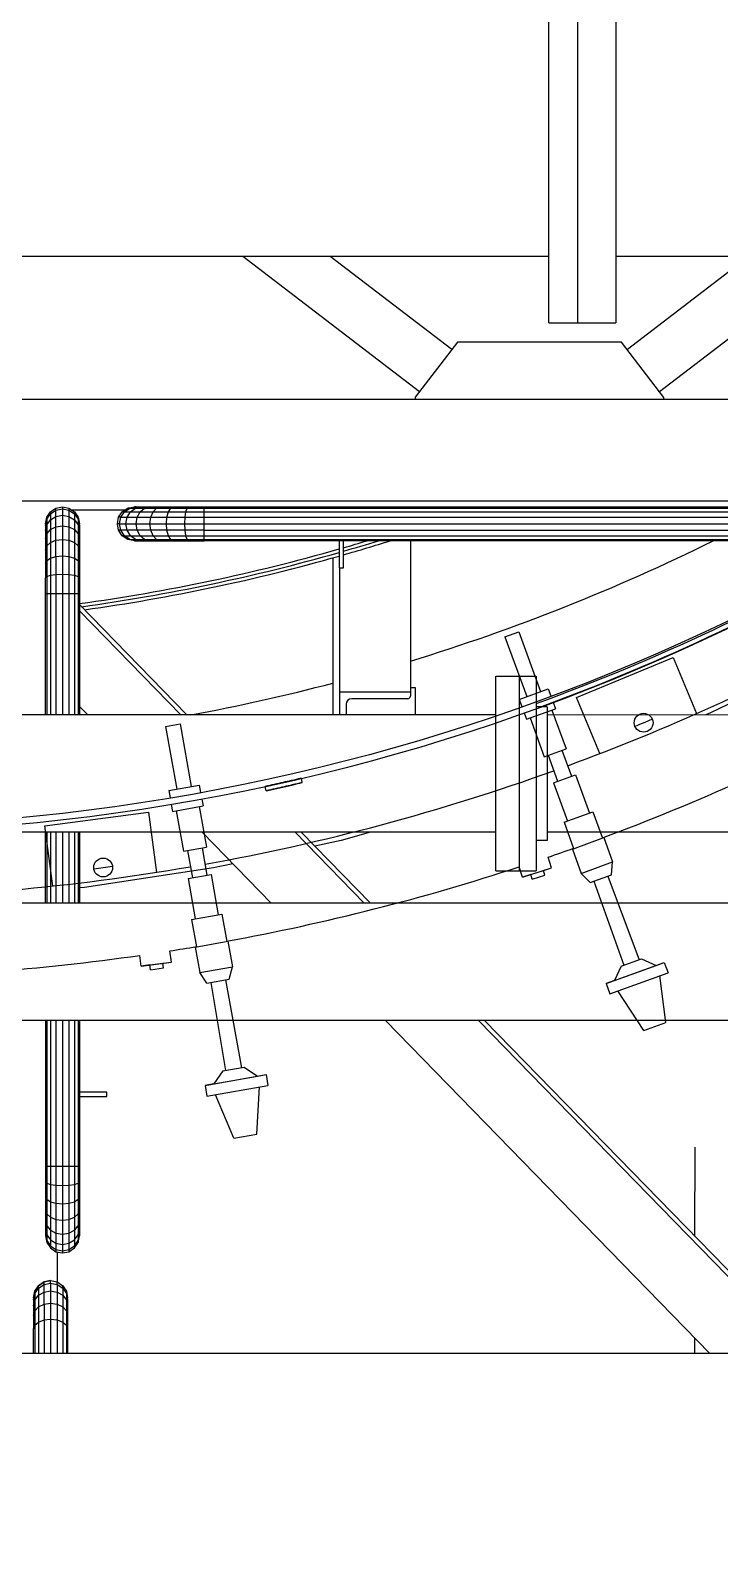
# Model space of a CAD drawing. Header units: metres. Extents: x 0 to 63075, y 0 to 44550.
# Drawn here: x 59917.8 to 60066.4, y 39767.9 to 40093.1 of the extents above; entities that cross this region are included whole.
import ezdxf

# ---------------------------------------------------------------- set-up
doc = ezdxf.new("R2010")
doc.units = ezdxf.units.M
doc.header["$LTSCALE"] = 75
for name, color, linetype in [('GSB', 7, 'Continuous'), ('ML6', 1, 'Continuous'), ('SDM', 7, 'Continuous'), ('SL1', 8, 'Continuous')]:
    doc.layers.add(name, color=color, linetype=linetype)
doc.styles.add('ROMANS', font='ROMANS.SHX')
doc.dimstyles.new('75___1-75', dxfattribs={"dimscale": 75, "dimtxt": 2.5, "dimasz": 2, "dimexe": 1.5, "dimexo": 1, "dimgap": 0.5, "dimtad": 1, "dimdec": 0, "dimzin": 12, "dimtxsty": 'ROMANS', "dimcen": 0, "dimclrd": 256, "dimclre": 256, "dimclrt": 3, "dimazin": 3, "dimtfac": 1, "dimtdec": 0, "dimtmove": 0, "dimatfit": 0, "dimfxl": 1, "dimlwd": -1, "dimlwe": -1, "dimarcsym": 0})

# ---------------------------------------------------------------- blocks, each defined once
blk = doc.blocks.new('A$C6bae614f')
at = {"layer": 'SL1'}
for p, q in [((413910.9, 41385.6), (413910.9, 42084.1)), ((413952.1, 42084.1), (413952.1, 41385.6)), ((414007.1, 42084.1), (414007.1, 41385.6)), ((413910.9, 41480.9), (411007.1, 41481)), ((413725.6, 41286.8), (413472.1, 41480.9)), ((413771.9, 41347.3), (413597.5, 41480.9)), ((416910.9, 41480.8), (414007.1, 41480.9)), ((414198.1, 41480.9), (414023.7, 41347.3)), ((414323.5, 41480.9), (414070, 41286.8)), ((413910.9, 41385.6), (414007.1, 41385.6)), ((413780.1, 41358), (413719.5, 41278.9)), ((414015.5, 41358), (413780.1, 41358)), ((414076, 41278.8), (414015.5, 41358)), ((417777.4, 41275.8), (410070.3, 41276.1)), ((413719.5, 41278.9), (413719.5, 41276)), ((414076, 41275.9), (414076, 41278.8)), ((417777.4, 41129.8), (410070.3, 41130.1)), ((413190.7, 41106.8), (413196, 41114.7)), ((413190.7, 41104.1), (413196, 41111.8)), ((413196, 41114.7), (413204, 41120)), ((413196, 41111.8), (413204, 41116.9)), ((413196, 41114.7), (413196, 41103.1)), ((413204, 41120), (413213.3, 41121.9)), ((413204, 41107.9), (413204, 41120)), ((413204, 41116.9), (413213.3, 41118.8)), ((413204, 41107.9), (413213.3, 41109.6)), ((413213.3, 41121.9), (413222.6, 41120)), ((413213.3, 41121.9), (413213.3, 41075)), ((413213.3, 41118.8), (413222.6, 41116.9)), ((413213.3, 41109.6), (413222.6, 41107.9)), ((413222.6, 41120), (413230.5, 41114.7)), ((413222.6, 41120), (413222.6, 41073.9)), ((413222.6, 41116.9), (413230.5, 41111.8)), ((413226.4, 41117.5), (413303.2, 41117.5)), ((413230.5, 41114.7), (413235.8, 41106.8)), ((413230.5, 41111.8), (413230.5, 41114.7)), ((413230.5, 41111.8), (413230.5, 41070.6)), ((413230.5, 41111.8), (413235.8, 41104.1)), ((413293.8, 41106.8), (413299.1, 41114.7)), ((413296.9, 41106.8), (413302.1, 41114.7)), ((413299.1, 41114.7), (413307, 41120)), ((413302.1, 41114.7), (413299.1, 41114.7)), ((413302.1, 41114.7), (413309.8, 41120)), ((413302.1, 41114.7), (413310.7, 41114.7)), ((413306, 41106.8), (413310.7, 41114.7)), ((413307, 41120), (413316.4, 41121.9)), ((413309.8, 41120), (413307, 41120)), ((413309.8, 41120), (413318.9, 41121.9)), ((413309.8, 41120), (413317.9, 41120)), ((413310.7, 41114.7), (413317.9, 41120)), ((413310.7, 41114.7), (413416.4, 41114.7)), ((413318.9, 41121.9), (413316.4, 41121.9)), ((413317.9, 41120), (413326.3, 41121.9)), ((413317.9, 41120), (413416.4, 41120)), ((413318.9, 41121.9), (413416.4, 41121.9)), ((413320.6, 41106.8), (413324.7, 41114.7)), ((413324.7, 41114.7), (413330.9, 41120)), ((413330.9, 41120), (413338.2, 41121.9)), ((413340, 41106.8), (413343.3, 41114.7)), ((413343.3, 41114.7), (413348.2, 41120)), ((413348.2, 41120), (413354, 41121.9)), ((413363.2, 41106.8), (413365.5, 41114.7)), ((413365.5, 41114.7), (413368.9, 41120)), ((413368.9, 41120), (413373, 41121.9)), ((413389.1, 41106.8), (413390.3, 41114.7)), ((413390.3, 41114.7), (413392, 41120)), ((413392, 41120), (413394.1, 41121.9)), ((413416.4, 41121.9), (416794.3, 41121.8)), ((413416.4, 41120), (413416.4, 41121.9)), ((413416.4, 41114.7), (413416.4, 41120)), ((413416.4, 41120), (416794.3, 41119.9)), ((413416.4, 41106.8), (413416.4, 41114.7)), ((413416.4, 41114.7), (416794.3, 41114.6)), ((413188.9, 41097.5), (413190.7, 41106.8)), ((413188.9, 41095), (413190.7, 41104.1)), ((413188.9, 41097.5), (413188.9, 41095)), ((413188.9, 41087.6), (413190.7, 41096)), ((413188.9, 41095), (413188.9, 41087.6)), ((413188.9, 41087.6), (413188.9, 41075.7)), ((413190.7, 41106.8), (413190.7, 41096)), ((413190.7, 41096), (413196, 41103.1)), ((413190.7, 41096), (413190.7, 41083)), ((413190.7, 41083), (413196, 41089.1)), ((413196, 41103.1), (413204, 41107.9)), ((413196, 41103.1), (413196, 41089.1)), ((413196, 41089.1), (413204, 41093.3)), ((413196, 41089.1), (413196, 41070.6)), ((413204, 41093.3), (413204, 41107.9)), ((413204, 41093.3), (413213.3, 41094.7)), ((413204, 41073.9), (413204, 41093.3)), ((413213.3, 41094.7), (413222.6, 41093.3)), ((413222.6, 41107.9), (413230.5, 41103.1)), ((413222.6, 41093.3), (413230.5, 41089.1)), ((413230.5, 41103.1), (413235.8, 41096)), ((413230.5, 41089.1), (413235.8, 41083)), ((413235.8, 41106.8), (413237.7, 41097.5)), ((413235.8, 41106.8), (413235.8, 41065.6)), ((413235.8, 41104.1), (413237.7, 41095)), ((413235.8, 41096), (413237.7, 41087.6)), ((413237.7, 41095), (413237.7, 41097.5)), ((413237.7, 41095), (413237.7, 41087.6)), ((413237.7, 41087.6), (413237.7, 41075.7)), ((413292, 41097.5), (413293.8, 41106.8)), ((413295.1, 41097.5), (413292, 41097.5)), ((413293.8, 41088.1), (413292, 41097.5)), ((413296.9, 41106.8), (413293.8, 41106.8)), ((413296.9, 41088.1), (413293.8, 41088.1)), ((413299.1, 41080.2), (413293.8, 41088.1)), ((413295.1, 41097.5), (413296.9, 41106.8)), ((413296.9, 41088.1), (413295.1, 41097.5)), ((413295.1, 41097.5), (413304.3, 41097.5)), ((413296.9, 41106.8), (413416.4, 41106.8)), ((413416.4, 41088.1), (413296.9, 41088.1)), ((413302.1, 41080.2), (413296.9, 41088.1)), ((413304.3, 41097.5), (413306, 41106.8)), ((413304.3, 41097.5), (413416.4, 41097.5)), ((413306, 41088.1), (413304.3, 41097.5)), ((413310.7, 41080.2), (413306, 41088.1)), ((413319.1, 41097.5), (413320.6, 41106.8)), ((413320.6, 41088.1), (413319.1, 41097.5)), ((413324.7, 41080.2), (413320.6, 41088.1)), ((413338.8, 41097.5), (413340, 41106.8)), ((413340, 41088.1), (413338.8, 41097.5)), ((413343.3, 41080.2), (413340, 41088.1)), ((413362.4, 41097.5), (413363.2, 41106.8)), ((413363.2, 41088.1), (413362.4, 41097.5)), ((413365.5, 41080.2), (413363.2, 41088.1)), ((413388.7, 41097.5), (413389.1, 41106.8)), ((413389.1, 41088.1), (413388.7, 41097.5)), ((413390.3, 41080.2), (413389.1, 41088.1)), ((413416.4, 41106.8), (416794.3, 41106.7)), ((413416.4, 41097.5), (413416.4, 41106.8)), ((413416.4, 41088.1), (413416.4, 41097.5)), ((413416.4, 41097.5), (416794.3, 41097.4)), ((413416.4, 41088.1), (416794.3, 41088)), ((413416.4, 41080.2), (413416.4, 41088.1)), ((413188.9, 41075.7), (413190.7, 41083)), ((413188.9, 41075.7), (413188.9, 41059.8)), ((413190.7, 41083), (413190.7, 41065.6)), ((413190.7, 41065.6), (413196, 41070.6)), ((413196, 41070.6), (413204, 41073.9)), ((413196, 41070.6), (413196, 41048.3)), ((413204, 41073.9), (413213.3, 41075)), ((413204, 41050.6), (413204, 41073.9)), ((413213.3, 41075), (413222.6, 41073.9)), ((413213.3, 41075), (413213.3, 41051.4)), ((413222.6, 41073.9), (413230.5, 41070.6)), ((413222.6, 41073.9), (413222.6, 41050.6)), ((413230.5, 41070.6), (413235.8, 41065.6)), ((413230.5, 41070.6), (413230.5, 41048.3)), ((413235.8, 41083), (413237.7, 41075.7)), ((413237.7, 41075.7), (413237.7, 41059.8)), ((413302.1, 41080.2), (413299.1, 41080.2)), ((413307, 41074.9), (413299.1, 41080.2)), ((413309.8, 41074.9), (413302.1, 41080.2)), ((413302.1, 41080.2), (413416.4, 41080.2)), ((413309.8, 41074.9), (413307, 41074.9)), ((413316.4, 41073.1), (413307, 41074.9)), ((413318.9, 41073.1), (413309.8, 41074.9)), ((413309.8, 41074.9), (413317.9, 41074.9)), ((413317.9, 41074.9), (413310.7, 41080.2)), ((413316.4, 41073.1), (413318.9, 41073.1)), ((413326.3, 41073.1), (413317.9, 41074.9)), ((413317.9, 41074.9), (413330.9, 41074.9)), ((413318.9, 41073.1), (413394.1, 41073.1)), ((413330.9, 41074.9), (413324.7, 41080.2)), ((413330.9, 41074.9), (413416.4, 41074.9)), ((413338.2, 41073.1), (413330.9, 41074.9)), ((413348.2, 41074.9), (413343.3, 41080.2)), ((413354, 41073.1), (413348.2, 41074.9)), ((413368.9, 41074.9), (413365.5, 41080.2)), ((413373, 41073.1), (413368.9, 41074.9)), ((413392, 41074.9), (413390.3, 41080.2)), ((413394.1, 41073.1), (413392, 41074.9)), ((413394.1, 41073.1), (413416.4, 41073.1)), ((413416.4, 41074.9), (413416.4, 41080.2)), ((413416.4, 41080.2), (416794.3, 41080.1)), ((413416.4, 41073.1), (413416.4, 41074.9)), ((413416.4, 41074.9), (416794.3, 41074.8)), ((416794.3, 41073), (413416.4, 41073.1)), ((413610, 41073.1), (413610, 41034)), ((413616.4, 41034), (413616.4, 41073.1)), ((413712.4, 41073.1), (413712.4, 40850.3)), ((413188.9, 41059.8), (413190.7, 41065.6)), ((413188.9, 41059.8), (413188.9, 41040.9)), ((413188.9, 41040.9), (413190.7, 41044.9)), ((413190.7, 41065.6), (413190.7, 41044.9)), ((413190.7, 41044.9), (413196, 41048.3)), ((413190.7, 41044.9), (413190.7, 41021.8)), ((413196, 41048.3), (413204, 41050.6)), ((413196, 41048.3), (413196, 40823.1)), ((413204, 41050.6), (413203.9, 40823.1)), ((413204, 41050.6), (413213.3, 41051.4)), ((413213.3, 41051.4), (413222.6, 41050.6)), ((413213.3, 41051.4), (413213.3, 40823.1)), ((413222.6, 41050.6), (413222.6, 40823.1)), ((413222.6, 41050.6), (413230.5, 41048.3)), ((413230.5, 41048.3), (413235.8, 41044.9)), ((413230.5, 41048.3), (413230.5, 40823.1)), ((413235.8, 41065.6), (413235.8, 41044.9)), ((413235.8, 41065.6), (413237.7, 41059.8)), ((413235.8, 41044.9), (413237.7, 41040.9)), ((413235.8, 41044.9), (413235.8, 41021.8)), ((413237.7, 41059.8), (413237.7, 41040.9)), ((413601.3, 41048.6), (413601.3, 40823.1)), ((413188.9, 41040.9), (413188.9, 41019.7)), ((413190.7, 41021.8), (413196, 41023.6)), ((413196, 41023.6), (413204, 41024.7)), ((413204, 41024.7), (413213.3, 41025.2)), ((413213.3, 41025.2), (413222.6, 41024.7)), ((413222.6, 41024.7), (413230.5, 41023.6)), ((413230.5, 41023.6), (413235.8, 41021.8)), ((413237.7, 41040.9), (413237.7, 41019.7)), ((413610, 41034), (413616.4, 41034)), ((413610.8, 41034), (413610.8, 40823.1)), ((413188.9, 41019.7), (413190.7, 41021.8)), ((413188.9, 40823.1), (413188.9, 41019.7)), ((413190.7, 41021.8), (413190.7, 40823.1)), ((413235.8, 41021.8), (413237.7, 41019.7)), ((413235.8, 41021.8), (413235.8, 40823.1)), ((413237.7, 41019.7), (413237.7, 40823.1)), ((413188.9, 40997.5), (413190.7, 40997.5)), ((413190.7, 40997.5), (413196, 40997.5)), ((413196, 40997.5), (413204, 40997.5)), ((413204, 40997.5), (413213.3, 40997.5)), ((413213.3, 40997.5), (413222.6, 40997.5)), ((413222.6, 40997.5), (413230.5, 40997.5)), ((413230.5, 40997.5), (413235.8, 40997.5)), ((413235.8, 40997.5), (413237.7, 40997.5)), ((413237.7, 40981.5), (413391.9, 40823.1)), ((413237.7, 40972.4), (413383.1, 40823.1)), ((413848.1, 40935.3), (413868.1, 40942.6)), ((413868.1, 40942.6), (413899.3, 40856.8)), ((413848.1, 40935.3), (413879.3, 40849.5)), ((413950.9, 40848), (414089.5, 40905.4)), ((414089.5, 40905.4), (414122.8, 40825.1)), ((414311.5, 40907.9), (414143.1, 40826)), ((413834.8, 40878.7), (413892.9, 40878.7)), ((413834.8, 40599.3), (413834.8, 40878.7)), ((413869.1, 40599.3), (413869.1, 40878.7)), ((413892.9, 40878.7), (413892.9, 40599.3)), ((413712.4, 40856), (413610.8, 40856)), ((413712.4, 40862.4), (413719.4, 40862.4)), ((413719.4, 40862.4), (413719.4, 40823.1)), ((413868.4, 40845.5), (413910.2, 40860.7)), ((413910.2, 40860.7), (413914, 40850.5)), ((413237.7, 40835.3), (413249.5, 40823.1)), ((413620.3, 40838.6), (413620.3, 40823.1)), ((413708.6, 40846.5), (413628.2, 40846.5)), ((413868.4, 40845.5), (413872.1, 40835.3)), ((413878.8, 40816.9), (413920.7, 40832.1)), ((413908.7, 40835), (413892.9, 40835)), ((413908.7, 40835), (413908.7, 40642.9)), ((413915.4, 40830.2), (413935.7, 40774.6)), ((413917.2, 40841.6), (413920.7, 40832.1)), ((413984.2, 40767.7), (413950.9, 40848)), ((413834.8, 40823.1), (412050, 40823.2)), ((413361.3, 40806.8), (413382.3, 40810.5)), ((413361.3, 40806.8), (413377.2, 40716.9)), ((413382.3, 40810.5), (413398.1, 40720.6)), ((413875.4, 40826.3), (413878.8, 40816.9)), ((413884.1, 40818.8), (413904.3, 40763.2)), ((416834.8, 40823), (413908.7, 40823.1)), ((414143.1, 40826), (414136.3, 40823.1)), ((413904.3, 40763.2), (413935.7, 40774.6)), ((413910, 40765.3), (413923.5, 40728)), ((413929.9, 40772.6), (413943.5, 40735.3)), ((413365.7, 40714.9), (413409.6, 40722.6)), ((413409.6, 40722.6), (413411.5, 40711.8)), ((413505.7, 40714.5), (413504.3, 40720.7)), ((413555.5, 40732.3), (413556.9, 40726.1)), ((413917.8, 40726), (413949.2, 40737.4)), ((413917.8, 40726), (413937.9, 40670.9)), ((413949.2, 40737.4), (413969.3, 40682.3)), ((413365.7, 40714.9), (413367.6, 40704.1)), ((413413.1, 40702.5), (413414.9, 40692.6)), ((413188.1, 40663.9), (413336.9, 40683.5)), ((413336.9, 40683.5), (413348.2, 40597.3)), ((413369.3, 40694.8), (413371, 40684.8)), ((413371, 40684.8), (413414.9, 40692.6)), ((413376.5, 40685.8), (413386.8, 40627.6)), ((413409.4, 40691.6), (413419.7, 40633.4)), ((413932.9, 40669.1), (413974.3, 40684.1)), ((413974.3, 40684.1), (413987.9, 40646.5)), ((413834.8, 40654.9), (412055.2, 40654.9)), ((413199.5, 40577.7), (413188.1, 40663.9)), ((413188.9, 40553.1), (413188.9, 40654.9)), ((413190.7, 40654.9), (413190.7, 40553.1)), ((413196, 40654.9), (413196, 40553.1)), ((413203.9, 40654.9), (413203.9, 40553.1)), ((413213.3, 40654.9), (413213.3, 40553.1)), ((413222.6, 40654.9), (413222.6, 40553.1)), ((413230.5, 40654.9), (413230.5, 40553.1)), ((413235.8, 40654.9), (413235.8, 40553.1)), ((413237.7, 40654.9), (413237.7, 40553.1)), ((413413.5, 40654.9), (413512.6, 40553.1)), ((413547, 40654.9), (413646.1, 40553.1)), ((413555.9, 40654.9), (413655, 40553.1)), ((413655.4, 40654.9), (413612.9, 40643)), ((416834.8, 40654.8), (413908.7, 40654.8)), ((413932.9, 40669.1), (413946.6, 40631.5)), ((413386.8, 40627.6), (413419.7, 40633.4)), ((413612.9, 40643), (413575.3, 40634.9)), ((413908.7, 40642.9), (413892.9, 40642.9)), ((413944.8, 40630.8), (413989.7, 40647.2)), ((413989.7, 40647.2), (414002.4, 40612.2)), ((413392.8, 40628.6), (413399.6, 40589.6)), ((413413.7, 40632.3), (413420.6, 40593.3)), ((413915, 40603.8), (413910.2, 40619.1)), ((413944.8, 40630.8), (413957.5, 40595.9)), ((413957.5, 40595.9), (414002.4, 40612.2)), ((414001, 40594), (414002.4, 40612.2)), ((413429.9, 40603.7), (413244.8, 40575.6)), ((413393.7, 40588.5), (413426.5, 40594.3)), ((413426.5, 40594.3), (413436.7, 40536.6)), ((413457.5, 40609.7), (413429.9, 40603.7)), ((413834.8, 40599.3), (413892.9, 40599.3)), ((413873.4, 40590.4), (413868.6, 40605.1)), ((413873.4, 40590.4), (413915, 40603.8)), ((413885.1, 40594.2), (413873.4, 40590.4)), ((413885.1, 40594.2), (413903.3, 40600)), ((413887.3, 40587.6), (413885.1, 40594.2)), ((413887.3, 40587.6), (413905.3, 40593.4)), ((413903.3, 40600), (413915, 40603.8)), ((413905.3, 40593.4), (413903.3, 40600)), ((413970.3, 40582.8), (413957.5, 40595.9)), ((413970.3, 40582.8), (414001, 40594)), ((413995.7, 40592), (414040.4, 40471.9)), ((413244.8, 40575.6), (413237.7, 40574.9)), ((413393.7, 40588.5), (413403.8, 40530.8)), ((413975.6, 40584.7), (414018.6, 40464)), ((415118.2, 40553.1), (412192.2, 40553.2)), ((413398.6, 40529.9), (413442, 40537.5)), ((413398.6, 40529.9), (413405.5, 40490.5)), ((413442, 40537.5), (413448.9, 40498.1)), ((413369.7, 40468.7), (413367.5, 40484.6)), ((413403.7, 40490.2), (413450.7, 40498.5)), ((413403.7, 40490.2), (413410.2, 40453.5)), ((413450.7, 40498.5), (413457.2, 40461.8)), ((413326.4, 40462.8), (413324.2, 40478.1)), ((413326.4, 40462.8), (413369.7, 40468.7)), ((413338.6, 40464.5), (413326.4, 40462.8)), ((413338.6, 40464.5), (413357.4, 40467)), ((413339.6, 40457.6), (413338.6, 40464.5)), ((413339.6, 40457.6), (413358.3, 40460.1)), ((413357.4, 40467), (413369.7, 40468.7)), ((413358.3, 40460.1), (413357.4, 40467)), ((413410.2, 40453.5), (413457.2, 40461.8)), ((413452.6, 40444.1), (413457.2, 40461.8)), ((413993.2, 40437.8), (414076.7, 40468.2)), ((414005.1, 40442.2), (414064.8, 40463.9)), ((414014.9, 40462.7), (414005.1, 40442.2)), ((414014.9, 40462.7), (414044.1, 40473.3)), ((414044.1, 40473.3), (414064.8, 40463.9)), ((414064.8, 40463.9), (414076.7, 40468.2)), ((414076.7, 40468.2), (414082.1, 40453.3)), ((413420.5, 40438.4), (413410.2, 40453.5)), ((413420.5, 40438.4), (413452.6, 40444.1)), ((413426.1, 40439.4), (413447.4, 40313.1)), ((413447.1, 40443.1), (413470.2, 40317.1)), ((414005.1, 40442.2), (413993.2, 40437.8)), ((413993.2, 40437.8), (413998.6, 40422.9)), ((413998.6, 40422.9), (414082.1, 40453.3)), ((414078.7, 40381.9), (414070.5, 40449.1)), ((414047.1, 40370.4), (414010.2, 40427.2)), ((415118.2, 40384.8), (412192.2, 40384.9)), ((413188.9, 40384.9), (413188.9, 40075.6)), ((413190.7, 40384.9), (413190.7, 40066.3)), ((413196, 40384.9), (413196, 40058.4)), ((413203.9, 40384.9), (413203.9, 40053.1)), ((413213.3, 40384.9), (413213.3, 40051.2)), ((413222.6, 40384.9), (413222.6, 40053.1)), ((413230.5, 40384.9), (413230.5, 40058.4)), ((413235.8, 40384.9), (413235.8, 40069)), ((413237.7, 40384.9), (413237.7, 40075.6)), ((413676.5, 40384.9), (414142, 39906.9)), ((413810, 40384.9), (414275.6, 39906.9)), ((413818.9, 40384.9), (414284.4, 39906.9)), ((414047.1, 40370.4), (414078.7, 40381.9)), ((413443.5, 40312.4), (413430.3, 40293.9)), ((413443.5, 40312.4), (413474.1, 40317.8)), ((413474.1, 40317.8), (413492.9, 40304.9)), ((413417.8, 40291.7), (413505.4, 40307.1)), ((413430.3, 40293.9), (413417.8, 40291.7)), ((413417.8, 40291.7), (413420.6, 40276.1)), ((413420.6, 40276.1), (413508.1, 40291.5)), ((413430.3, 40293.9), (413492.9, 40304.9)), ((413492.3, 40221.8), (413495.9, 40289.4)), ((413492.9, 40304.9), (413505.4, 40307.1)), ((413505.4, 40307.1), (413508.1, 40291.5)), ((413276.8, 40282), (413237.7, 40282)), ((413237.7, 40275.6), (413276.8, 40275.6)), ((413276.8, 40275.6), (413276.8, 40282)), ((413459.2, 40215.9), (413432.8, 40278.2)), ((413459.2, 40215.9), (413492.3, 40221.8)), ((414120.3, 40202.9), (414120.2, 40075.5)), ((413188.9, 40175.6), (413190.7, 40175.6)), ((413190.7, 40175.6), (413196, 40175.6)), ((413196, 40175.6), (413203.9, 40175.6)), ((413203.9, 40175.6), (413213.3, 40175.6)), ((413213.3, 40175.6), (413222.6, 40175.6)), ((413222.6, 40175.6), (413230.5, 40175.6)), ((413230.5, 40175.6), (413235.8, 40175.6)), ((413235.8, 40175.6), (413237.7, 40175.6)), ((413188.9, 40153.4), (413190.7, 40151.3)), ((413190.7, 40151.3), (413196, 40149.5)), ((413196, 40149.5), (413203.9, 40148.4)), ((413203.9, 40148.4), (413213.3, 40148)), ((413213.3, 40148), (413222.6, 40148.4)), ((413222.6, 40148.4), (413230.5, 40149.5)), ((413230.5, 40149.5), (413235.8, 40151.3)), ((413235.8, 40151.3), (413237.7, 40153.4)), ((413188.9, 40132.2), (413190.7, 40128.2)), ((413188.9, 40113.3), (413190.7, 40107.5)), ((413190.7, 40128.2), (413196, 40124.8)), ((413196, 40124.8), (413203.9, 40122.5)), ((413203.9, 40122.5), (413213.3, 40121.7)), ((413213.3, 40121.7), (413222.6, 40122.5)), ((413222.6, 40122.5), (413230.5, 40124.8)), ((413230.5, 40124.8), (413235.8, 40128.2)), ((413235.8, 40128.2), (413237.7, 40132.2)), ((413235.8, 40107.5), (413237.7, 40113.3)), ((413188.9, 40097.5), (413190.7, 40090.2)), ((413190.7, 40107.5), (413196, 40102.5)), ((413196, 40102.5), (413203.9, 40099.2)), ((413203.9, 40099.2), (413213.3, 40098.1)), ((413213.3, 40098.1), (413222.6, 40099.2)), ((413222.6, 40099.2), (413230.5, 40102.5)), ((413230.5, 40102.5), (413235.8, 40107.5)), ((413235.8, 40090.2), (413237.7, 40097.5)), ((413188.9, 40085.5), (413190.7, 40077.1)), ((413188.9, 40078.1), (413190.7, 40069)), ((413188.9, 40075.6), (413190.7, 40066.3)), ((413190.7, 40090.2), (413196, 40084)), ((413190.7, 40077.1), (413196, 40070)), ((413196, 40084), (413203.9, 40079.8)), ((413196, 40070), (413203.9, 40065.2)), ((413203.9, 40079.8), (413213.3, 40078.4)), ((413213.3, 40078.4), (413222.6, 40079.8)), ((413222.6, 40079.8), (413230.5, 40084)), ((413222.6, 40065.2), (413230.5, 40070)), ((413230.5, 40084), (413235.8, 40090.2)), ((413230.5, 40070), (413235.8, 40077.1)), ((413235.8, 40077.1), (413237.7, 40085.5)), ((413235.8, 40069), (413237.7, 40078.1)), ((413235.8, 40066.3), (413237.7, 40075.6)), ((413190.7, 40069), (413196, 40061.3)), ((413190.7, 40066.3), (413196, 40058.4)), ((413196, 40061.3), (413203.9, 40056.2)), ((413196, 40058.4), (413203.9, 40053.1)), ((413203.9, 40065.2), (413213.3, 40063.6)), ((413203.9, 40056.2), (413213.3, 40054.4)), ((413203.9, 40053.1), (413213.3, 40051.2)), ((413206.2, 40009.2), (413206.2, 40052.6)), ((413213.3, 40063.6), (413222.6, 40065.2)), ((413213.3, 40054.4), (413222.6, 40056.2)), ((413213.3, 40051.2), (413222.6, 40053.1)), ((413222.6, 40056.2), (413230.5, 40061.3)), ((413222.6, 40053.1), (413230.5, 40058.4)), ((413230.5, 40061.3), (413235.8, 40069)), ((413230.5, 40058.4), (413235.8, 40066.3)), ((413235.8, 40069), (413235.8, 40066.3)), ((413186.9, 40009.6), (413179, 40004.3)), ((413179.1, 40004.3), (413187, 40009.6)), ((413179.1, 40000.8), (413187, 40005.9)), ((413196.3, 40011.5), (413186.9, 40009.6)), ((413186.9, 40009.6), (413187, 40009.6)), ((413187, 40009.6), (413196.3, 40011.5)), ((413187, 40005.9), (413187, 40009.6)), ((413187, 40005.9), (413196.3, 40007.8)), ((413187, 39995.1), (413187, 40005.9)), ((413196.3, 40011.5), (413205.7, 40009.6)), ((413196.3, 40007.8), (413196.3, 40011.5)), ((413196.3, 40011.5), (413196.3, 40011.5)), ((413196.3, 40007.8), (413196.3, 39996.8)), ((413196.3, 40007.8), (413205.7, 40005.9)), ((413205.7, 40009.6), (413213.6, 40004.3)), ((413205.7, 40005.9), (413205.7, 40009.6)), ((413205.7, 40005.9), (413205.7, 39995.1)), ((413205.7, 40005.9), (413213.6, 40000.8)), ((413173.7, 39996.4), (413171.9, 39987.1)), ((413171.9, 39987.1), (413173.8, 39996.4)), ((413171.9, 39984.1), (413173.8, 39993.1)), ((413171.9, 39987.1), (413171.9, 39986.7)), ((413171.9, 39987.1), (413171.9, 39984.1)), ((413171.9, 39987.1), (413171.9, 39987.1)), ((413171.9, 39984.1), (413171.9, 39975.3)), ((413171.9, 39975.3), (413173.8, 39983.5)), ((413179, 40004.3), (413173.7, 39996.4)), ((413173.7, 39996.4), (413173.8, 39996.4)), ((413173.8, 39996.4), (413179.1, 40004.3)), ((413173.8, 39993.1), (413179.1, 40000.8)), ((413173.8, 39993.1), (413173.8, 39996.4)), ((413173.8, 39993.1), (413173.8, 39983.5)), ((413173.8, 39983.5), (413179.1, 39990.5)), ((413173.8, 39983.5), (413173.8, 39968)), ((413179, 40004.3), (413179.1, 40004.3)), ((413179.1, 40000.8), (413179.1, 40004.3)), ((413179.1, 40000.8), (413179.1, 39990.5)), ((413179.1, 39990.5), (413187, 39995.1)), ((413179.1, 39990.5), (413179.1, 39973.9)), ((413187, 39995.1), (413196.3, 39996.8)), ((413187, 39977.8), (413187, 39995.1)), ((413196.3, 39996.8), (413196.3, 39979.2)), ((413196.3, 39996.8), (413205.7, 39995.1)), ((413205.7, 39995.1), (413205.7, 39977.8)), ((413205.7, 39995.1), (413213.6, 39990.5)), ((413213.6, 40000.8), (413213.6, 40004.3)), ((413213.6, 40004.3), (413218.9, 39996.4)), ((413213.6, 40000.8), (413218.9, 39993.1)), ((413213.6, 40000.8), (413213.6, 39990.5)), ((413213.6, 39990.5), (413218.9, 39983.5)), ((413213.6, 39990.5), (413213.6, 39973.9)), ((413218.9, 39996.4), (413220.7, 39987.1)), ((413218.9, 39993.1), (413218.9, 39996.4)), ((413218.9, 39993.1), (413220.7, 39984.1)), ((413218.9, 39993.1), (413218.9, 39983.5)), ((413218.9, 39983.5), (413220.7, 39975.3)), ((413218.9, 39983.5), (413218.9, 39968)), ((413220.7, 39984.1), (413220.7, 39987.1)), ((413220.7, 39984.1), (413220.7, 39975.3)), ((413171.9, 39975.3), (413171.9, 39961.1)), ((413171.9, 39961.1), (413173.8, 39968)), ((413173.8, 39968), (413179.1, 39973.9)), ((413173.8, 39968), (413173.8, 39947.7)), ((413179.1, 39973.9), (413187, 39977.8)), ((413179.1, 39973.9), (413179.1, 39952.1)), ((413187, 39977.8), (413196.3, 39979.2)), ((413187, 39977.8), (413187, 39955.1)), ((413196.3, 39979.2), (413196.3, 39956.1)), ((413196.3, 39979.2), (413205.7, 39977.8)), ((413205.7, 39977.8), (413205.7, 39955.1)), ((413205.7, 39977.8), (413213.6, 39973.9)), ((413213.6, 39973.9), (413218.9, 39968)), ((413213.6, 39973.9), (413213.6, 39952.1)), ((413218.9, 39968), (413220.7, 39961.1)), ((413218.9, 39968), (413218.9, 39947.7)), ((413220.7, 39975.3), (413220.7, 39961.1)), ((413171.9, 39961.1), (413171.9, 39942.6)), ((413171.9, 39942.6), (413173.8, 39947.7)), ((413171.9, 39907), (413171.9, 39942.6)), ((413173.8, 39947.7), (413179.1, 39952.1)), ((413173.8, 39947.7), (413173.8, 39907)), ((413179.1, 39952.1), (413187, 39955.1)), ((413179.1, 39952.1), (413179.1, 39907)), ((413187, 39955.1), (413196.3, 39956.1)), ((413187, 39955.1), (413187, 39907)), ((413196.3, 39956.1), (413196.3, 39907)), ((413196.3, 39956.1), (413205.7, 39955.1)), ((413205.7, 39955.1), (413205.7, 39907)), ((413205.7, 39955.1), (413213.6, 39952.1)), ((413213.6, 39952.1), (413218.9, 39947.7)), ((413213.6, 39952.1), (413213.6, 39907)), ((413218.9, 39947.7), (413220.7, 39942.6)), ((413218.9, 39947.7), (413218.9, 39907)), ((413220.7, 39961.1), (413220.7, 39942.6)), ((413220.7, 39942.6), (413220.7, 39907)), ((414120.2, 39929.3), (414120.2, 39906.9)), ((415339, 39906.9), (412435.2, 39907))]:
    blk.add_line(p, q, dxfattribs=at)
for centre, radius in [((412870.4, 43653), 3000), ((412870.4, 43653), 2990.5), ((414047, 40812), 13.5), ((413271.6, 40604.3), 13.5)]:
    blk.add_circle(centre, radius, dxfattribs=at)
for centre, radius, start, end in [((412870.4, 43653), 2705, 286.0089, 287.4917), ((412870.4, 43653), 2700, 286.0394, 287.1515), ((412870.4, 43653), 2695.2, 286.0685, 286.8206), ((412870.4, 43653), 2878.5, 287.0088, 296.3267), ((412870.4, 43653), 2993.5, 289.9742, 300.475), ((412870.4, 43653), 3000, 290.0624, 300.6853), ((412870.4, 43653), 2695.2, 277.833, 285.9281), ((412870.4, 43653), 2700, 277.8818, 285.8992), ((412870.4, 43653), 2705, 277.9598, 285.869), ((412870.4, 43653), 3092.8, 290.1952, 298.5864), ((412870.4, 43653), 2878.5, 280.5499, 284.7092), ((413708.6, 40850.3), 3.81, 269.9981, 359.9981), ((413628.2, 40838.6), 7.87, 89.9981, 179.9981), ((412870.4, 43653), 3207.1, 290.3916, 298.1351), ((412870.4, 43653), 3075, 292.2466, 292.7497), ((412870.4, 43653), 3092.8, 280.1952, 289.801), ((412870.4, 43653), 3006.4, 282.2, 283.2039), ((412870.4, 43653), 3207.1, 288.918, 289.6047), ((412870.4, 43653), 3092.8, 270.1952, 279.801), ((412870.4, 43653), 3075, 277.2466, 277.7497), ((412870.4, 43653), 3207.1, 280.3916, 288.1351), ((412870.4, 43653), 3207.1, 278.918, 279.6047), ((412870.4, 43653), 3207.1, 270.3916, 278.1351)]:
    blk.add_arc(centre, radius, start, end, dxfattribs=at)
for points, knots in [([(413555.5, 40732.3), (413550.8, 40731.2), (413546.2, 40730.1), (413541.5, 40729), (413537.6, 40728.1), (413533.7, 40727.2), (413529.9, 40726.4), (413521.5, 40724.5), (413512.7, 40722.5), (413504.1, 40720.7)], [0, 0, 0, 0, 0.270002, 0.270002, 0.270002, 0.498342, 0.498342, 0.498342, 1, 1, 1, 1]), ([(413504.3, 40720.7), (413508.9, 40721.7), (413513.6, 40722.7), (413518.2, 40723.8), (413522.2, 40724.6), (413526.1, 40725.5), (413529.9, 40726.4), (413538.3, 40728.3), (413547, 40730.3), (413555.6, 40732.3)], [0, 0, 0, 0, 0.269995, 0.269995, 0.269995, 0.498358, 0.498358, 0.498358, 1, 1, 1, 1]), ([(413556.9, 40726.1), (413552.3, 40725), (413547.6, 40723.9), (413543, 40722.8), (413539, 40721.9), (413535.1, 40721), (413531.3, 40720.2), (413522.9, 40718.3), (413514.2, 40716.4), (413505.5, 40714.5)], [0, 0, 0, 0, 0.270006, 0.270006, 0.270006, 0.498342, 0.498342, 0.498342, 1, 1, 1, 1]), ([(413505.7, 40714.5), (413510.3, 40715.5), (413515, 40716.6), (413519.7, 40717.6), (413523.6, 40718.5), (413527.5, 40719.3), (413531.3, 40720.2), (413539.7, 40722.1), (413548.5, 40724.1), (413557.1, 40726.1)], [0, 0, 0, 0, 0.269996, 0.269996, 0.269996, 0.498358, 0.498358, 0.498358, 1, 1, 1, 1])]:
    blk.add_open_spline(points, degree=3, knots=knots, dxfattribs=at)
blk = doc.blocks.new('zw$15D4')
at = {"layer": 'ML6', "xscale": 0.2502808837766805, "yscale": 0.2502808837766805, "zscale": 0.2502808837766805}
blk.add_blockref('A$C6bae614f', (-85544.74, -3177.34), dxfattribs=at)

msp = doc.modelspace()

# ---------------------------------------------------------------- block references
at = {"layer": 'GSB', "xscale": 0.6000000000000068, "yscale": 0.6000000000000068, "zscale": 0.6000000000000068}
msp.add_blockref('zw$15D4', (49200, 35721.63), dxfattribs=at)

# ---------------------------------------------------------------- leaders
at = {"layer": 'SDM'}
msp.add_leader([(57495.47, 38156.14), (59453.13, 42438.72), (62243.43, 42438.72)], dimstyle='75___1-75', override={"dimtad": 0}, dxfattribs=at)

doc.saveas('drawing.dxf')
